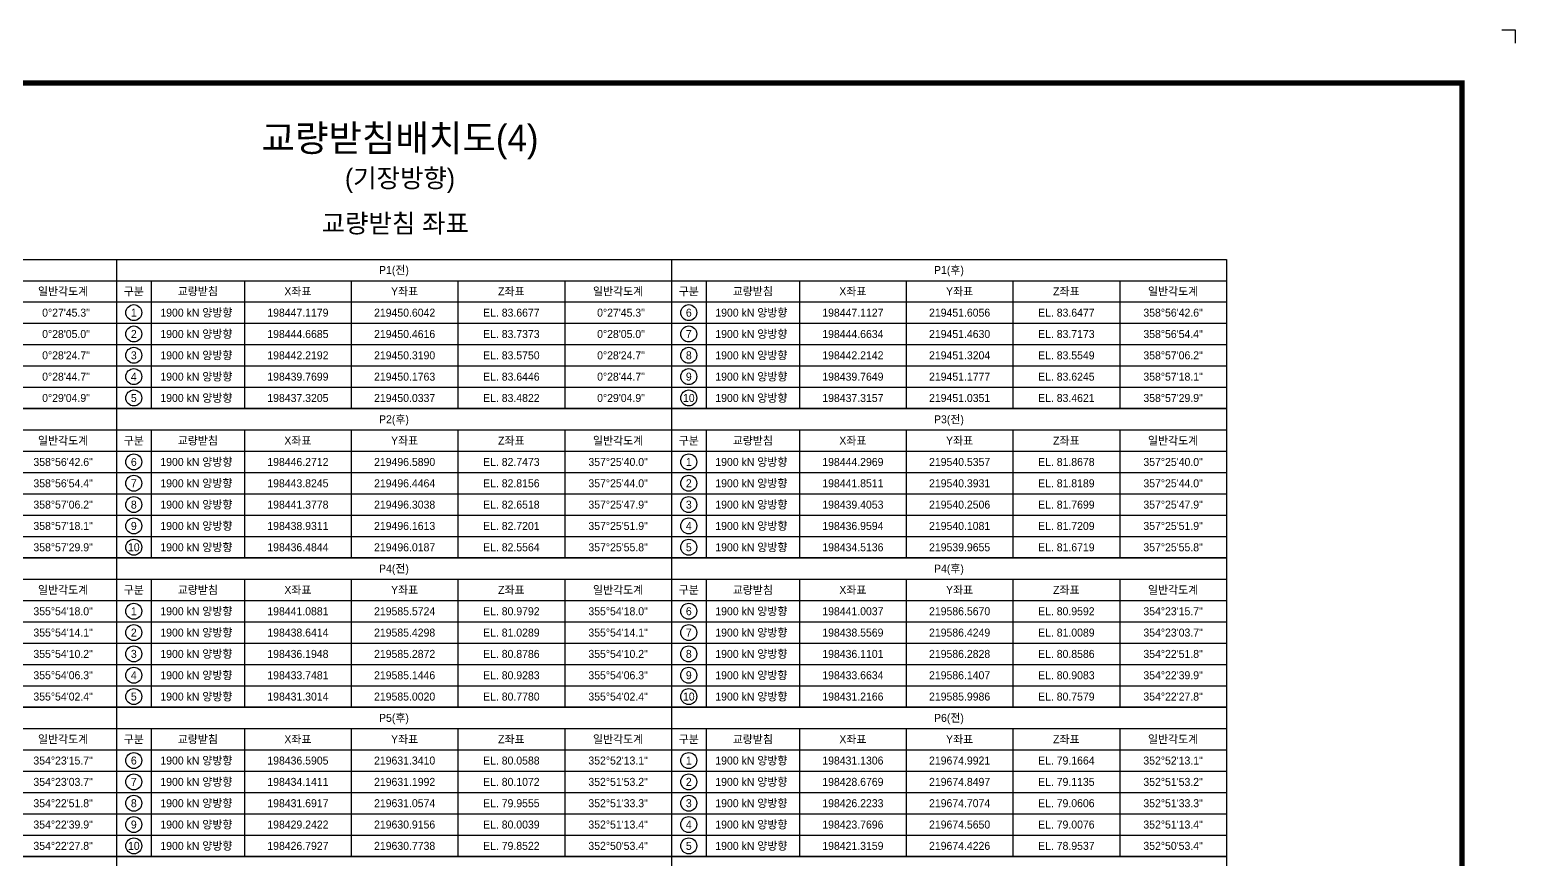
# Model space of a CAD drawing. Header units: feet. Extents: x 0 to 252300, y 0 to 178200.
# Drawn here: x 85269 to 252300, y 84843 to 178200 of the extents above; entities that cross this region are included whole.
import ezdxf
from ezdxf.enums import TextEntityAlignment as Align

# ---------------------------------------------------------------- set-up
doc = ezdxf.new("R2010")
doc.units = ezdxf.units.FT
doc.header["$LTSCALE"] = 3000
doc.header["$MEASUREMENT"] = 0
for name, color, linetype in [('CS-TABL-LIN2', 1, 'CONTINUOUS'), ('CS-TABL-TEX2', 3, 'CONTINUOUS'), ('CX-BORD', 3, 'CONTINUOUS'), ('CX-BORD-LIN1', 4, 'CONTINUOUS'), ('CX-BORD-LIN2', 3, 'CONTINUOUS'), ('CX-BORD-TEX2', 7, 'CONTINUOUS'), ('CX-BORD-TEX3', 6, 'CONTINUOUS'), ('CX-MISC', 2, 'CONTINUOUS'), ('CZ-TEX1', 6, 'CONTINUOUS')]:
    doc.layers.add(name, color=color, linetype=linetype)
doc.styles.add('A_STANDARD', font='')
doc.styles.add('TB_TEXT', font='')
doc.styles.add('TB_WBTXT', font='')
doc.styles.add('TB_WMTXT', font='')
doc.styles.get('A_STANDARD').set_extended_font_data('Dotum')
doc.styles.get('TB_TEXT').set_extended_font_data('DotumChe')
doc.styles.get('TB_WBTXT').set_extended_font_data('Dotum')
doc.styles.get('TB_WMTXT').set_extended_font_data('DotumChe')

# ---------------------------------------------------------------- blocks, each defined once
blk = doc.blocks.new('CXBLKA1')
at = {"layer": 'CX-BORD-LIN1', "const_width": 2}
blk.add_lwpolyline([(796, 0), (0, 0), (0, 554), (796, 554)], close=True, dxfattribs=at)
at = {"layer": 'CX-MISC'}
blk.add_line((811, 574), (816, 574), dxfattribs=at)
blk.add_lwpolyline([(811, 574), (816, 574), (816, 569)], dxfattribs=at)
at = {"layer": 'CX-BORD-LIN1', "style": 'TB_TEXT'}
for tag, height, p in [('TR_RNUM5', 3, (285.11, 32.64)), ('TR_RDAT5', 3.5, (317.5, 33)), ('TR_DGN5', 3.5, (451.12, 33)), ('TR_CHK5', 3.5, (491.12, 33)), ('TR_APP5', 3.5, (531.12, 33)), ('TR_RNUM4', 3, (285.11, 26.64)), ('TR_RDAT4', 3.5, (317.5, 27)), ('TR_DGN4', 3.5, (451.12, 27)), ('TR_CHK4', 3.5, (491.12, 27)), ('TR_APP4', 3.5, (531.12, 27)), ('TR_RDAT3', 3.5, (317.5, 21)), ('TR_DGN3', 3.5, (451.12, 21)), ('TR_CHK3', 3.5, (491.12, 21)), ('TR_APP3', 3.5, (531.12, 21)), ('TR_RNUM3', 3, (285.11, 20.64)), ('TR_RDAT2', 3.5, (317.5, 15)), ('TR_DGN2', 3.5, (451.12, 15)), ('TR_CHK2', 3.5, (491.12, 15)), ('TR_APP2', 3.5, (531.12, 15)), ('TR_RNUM2', 3, (285.11, 14.64)), ('TR_RNUM1', 3, (285.11, 8.64)), ('TR_RDAT1', 3.5, (317.5, 9)), ('TR_DGN1', 3.5, (451.12, 9)), ('TR_CHK1', 3.5, (491.12, 9)), ('TR_APP1', 3.5, (531.12, 9))]:
    blk.add_attdef(tag, text='', height=height, dxfattribs=at).set_placement(p, align=Align.MIDDLE_CENTER)
for tag, p in [('TR_RCON5', (342.3, 33)), ('TR_RCON4', (342.3, 27)), ('TR_RCON3', (342.3, 21)), ('TR_RCON2', (342.3, 15)), ('TR_RCON1', (342.3, 9))]:
    blk.add_attdef(tag, text='', height=3.5, dxfattribs=at).set_placement(p, align=Align.MIDDLE_LEFT)
at = {"layer": 'CX-BORD-LIN2', "style": 'TB_TEXT'}
blk.add_attdef('TD_VERSION', text='', height=3, rotation=90, dxfattribs=at).set_placement((800.5, 48.01), align=Align.MIDDLE_CENTER)
at = {"layer": 'CX-BORD-TEX2', "style": 'TB_WMTXT'}
for tag, height, p in [('TB_CNAME', 5, (15.34, 531.83)), ('TB_CSCOP', 4, (16.63, 523.83))]:
    blk.add_attdef(tag, text='', height=height, dxfattribs=at).set_placement(p, align=Align.BOTTOM_LEFT)
at = {"layer": 'CX-BORD-TEX2', "style": 'TB_WBTXT'}
for tag, height, p in [('TB_MTITIL', 10, (398, 533.33)), ('TB_STITL', 7, (398, 518.33))]:
    blk.add_attdef(tag, text='', height=height, dxfattribs=at).set_placement(p, align=Align.MIDDLE_CENTER)
at = {"layer": 'CX-BORD-TEX3', "style": 'TB_TEXT'}
for tag, height, p in [('TD_LNDST', 4.5, (215, 31.5)), ('TD_DSECT', 4.5, (605.5, 31.5)), ('TD_DDIST', 4.5, (654.5, 31.5)), ('TD_DNAME_TOP', 4.5, (755, 27.96)), ('TD_CSECT', 4.5, (605.5, 22.5)), ('TD_CDIST', 4.5, (654.5, 22.5)), ('TD_DNAME_MAIN', 4.5, (755, 21.47)), ('TD_DNAME_BOT', 3, (755, 15.25)), ('TD_CCOMP', 4.5, (215, 13.59)), ('TD_HSCAL', 4.5, (620.88, 13.75)), ('TD_VSCAL', 4.5, (656.86, 13.75)), ('TD_FIELD', 4.5, (180, 5.13)), ('TD_CSTEP', 4.5, (250.74, 5.13)), ('TD_DWGCODE', 4.5, (637, 4.79)), ('TD_DWGNO', 4.5, (755, 5))]:
    blk.add_attdef(tag, text='', height=height, dxfattribs=at).set_placement(p, align=Align.MIDDLE_CENTER)
for tag, height, width, p in [('TD_DCOMP', 4.5, 0.95, (215, 22.59)), ('TD_CNAME', 5, 0.78, (65, 7.6))]:
    blk.add_attdef(tag, text='', height=height, dxfattribs=dict(at, width=width)).set_placement(p, align=Align.MIDDLE_CENTER)

msp = doc.modelspace()

# ---------------------------------------------------------------- linework, layer by layer
at = {"layer": 'CS-TABL-LIN2'}
for p, q in [((95023, 152357), (95023, 135557)), ((157423, 152357), (157423, 135557)), ((32623, 149957), (219823, 149957)), ((98923, 149957), (98923, 135557)), ((109423, 149957), (109423, 135557)), ((121423, 149957), (121423, 135557)), ((133423, 149957), (133423, 135557)), ((145423, 149957), (145423, 135557)), ((161323, 149957), (161323, 135557)), ((171823, 149957), (171823, 135557)), ((183823, 149957), (183823, 135557)), ((195823, 149957), (195823, 135557)), ((207823, 149957), (207823, 135557)), ((32623, 147557), (219823, 147557)), ((32623, 145157), (219823, 145157)), ((32623, 142757), (219823, 142757)), ((32623, 140357), (219823, 140357)), ((32623, 137957), (219823, 137957)), ((95023, 135557), (95023, 118757)), ((157423, 135557), (157423, 118757)), ((32623, 133157), (219823, 133157)), ((98923, 133157), (98923, 118757)), ((109423, 133157), (109423, 118757)), ((121423, 133157), (121423, 118757)), ((133423, 133157), (133423, 118757)), ((145423, 133157), (145423, 118757)), ((161323, 133157), (161323, 118757)), ((171823, 133157), (171823, 118757)), ((183823, 133157), (183823, 118757)), ((195823, 133157), (195823, 118757)), ((207823, 133157), (207823, 118757)), ((32623, 130757), (219823, 130757)), ((32623, 128357), (219823, 128357)), ((32623, 125957), (219823, 125957)), ((32623, 123557), (219823, 123557)), ((32623, 121157), (219823, 121157)), ((95023, 118757), (95023, 101957)), ((157423, 118757), (157423, 101957)), ((32623, 116357), (219823, 116357)), ((98923, 116357), (98923, 101957)), ((109423, 116357), (109423, 101957)), ((121423, 116357), (121423, 101957)), ((133423, 116357), (133423, 101957)), ((145423, 116357), (145423, 101957)), ((161323, 116357), (161323, 101957)), ((171823, 116357), (171823, 101957)), ((183823, 116357), (183823, 101957)), ((195823, 116357), (195823, 101957)), ((207823, 116357), (207823, 101957)), ((32623, 113957), (219823, 113957)), ((32623, 111557), (219823, 111557)), ((32623, 109157), (219823, 109157)), ((32623, 106757), (219823, 106757)), ((32623, 104357), (219823, 104357)), ((95023, 101957), (95023, 85157)), ((157423, 101957), (157423, 85157)), ((32623, 99557), (219823, 99557)), ((98923, 99557), (98923, 85157)), ((109423, 99557), (109423, 85157)), ((121423, 99557), (121423, 85157)), ((133423, 99557), (133423, 85157)), ((145423, 99557), (145423, 85157)), ((161323, 99557), (161323, 85157)), ((171823, 99557), (171823, 85157)), ((183823, 99557), (183823, 85157)), ((195823, 99557), (195823, 85157)), ((207823, 99557), (207823, 85157)), ((32623, 97157), (219823, 97157)), ((32623, 94757), (219823, 94757)), ((32623, 92357), (219823, 92357)), ((32623, 89957), (219823, 89957)), ((32623, 87557), (219823, 87557)), ((95023, 85157), (95023, 68357)), ((157423, 85157), (157423, 68357))]:
    msp.add_line(p, q, dxfattribs=at)
for points in [[(32623, 152357), (219823, 152357), (219823, 135557), (32623, 135557)], [(32623, 135557), (219823, 135557), (219823, 118757), (32623, 118757)], [(32623, 118757), (219823, 118757), (219823, 101957), (32623, 101957)], [(32623, 101957), (219823, 101957), (219823, 85157), (32623, 85157)], [(32623, 85157), (219823, 85157), (219823, 68357), (32623, 68357)]]:
    msp.add_lwpolyline(points, close=True, dxfattribs=at)
for centre in [(96973, 146357), (159373, 146357), (96973, 143957), (159373, 143957), (96973, 141557), (159373, 141557), (96973, 139157), (159373, 139157), (96973, 136757), (159373, 136757), (96973, 129557), (159373, 129557), (96973, 127157), (159373, 127157), (96973, 124757), (159373, 124757), (96973, 122357), (159373, 122357), (96973, 119957), (159373, 119957), (96973, 112757), (159373, 112757), (96973, 110357), (159373, 110357), (96973, 107957), (159373, 107957), (96973, 105557), (159373, 105557), (96973, 103157), (159373, 103157), (96973, 95957), (159373, 95957), (96973, 93557), (159373, 93557), (96973, 91157), (159373, 91157), (96973, 88757), (159373, 88757), (96973, 86357), (159373, 86357)]:
    msp.add_circle(centre, 900, dxfattribs=at)

# ---------------------------------------------------------------- block references
at = {"layer": 'CX-BORD'}
ref = msp.add_blockref('CXBLKA1', (7500, 6000), dxfattribs=dict(at, xscale=300, yscale=300, zscale=300))
ref.add_attrib('TB_MTITIL', '교량받침배치도(4)', dxfattribs={"layer": 'CX-BORD-TEX2', "height": 3000, "style": 'TB_WBTXT'}).set_placement((126900, 165998), align=Align.MIDDLE_CENTER)
ref.add_attrib('TB_STITL', '(기장방향)', dxfattribs={"layer": 'CX-BORD-TEX2', "height": 2100, "style": 'TB_WBTXT'}).set_placement((126900, 161498), align=Align.MIDDLE_CENTER)

# ---------------------------------------------------------------- texts
at = {"layer": 'CS-TABL-TEX2', "style": 'A_STANDARD'}
for s, p in [('P1(전)', (126223, 151157)), ('P1(후)', (188623, 151157)), ('일반각도계', (89023, 148757)), ('구분', (96973, 148757)), ('교량받침', (104173, 148757)), ('X좌표', (115423, 148757)), ('Y좌표', (127423, 148757)), ('Z좌표', (139423, 148757)), ('일반각도계', (151423, 148757)), ('구분', (159373, 148757)), ('교량받침', (166573, 148757)), ('X좌표', (177823, 148757)), ('Y좌표', (189823, 148757)), ('Z좌표', (201823, 148757)), ('일반각도계', (213823, 148757)), ('  0°27\'45.3"', (89023, 146357)), ('1', (96973, 146357)), ('1900 kN 양방향 ', (104173, 146357)), ('198447.1179', (115423, 146357)), ('219450.6042', (127423, 146357)), ('EL. 83.6677', (139423, 146357)), ('  0°27\'45.3"', (151423, 146357)), ('6', (159373, 146357)), ('1900 kN 양방향 ', (166573, 146357)), ('198447.1127', (177823, 146357)), ('219451.6056', (189823, 146357)), ('EL. 83.6477', (201823, 146357)), ('358°56\'42.6"', (213823, 146357)), ('  0°28\'05.0"', (89023, 143957)), ('2', (96973, 143957)), ('1900 kN 양방향 ', (104173, 143957)), ('198444.6685', (115423, 143957)), ('219450.4616', (127423, 143957)), ('EL. 83.7373', (139423, 143957)), ('  0°28\'05.0"', (151423, 143957)), ('7', (159373, 143957)), ('1900 kN 양방향 ', (166573, 143957)), ('198444.6634', (177823, 143957)), ('219451.4630', (189823, 143957)), ('EL. 83.7173', (201823, 143957)), ('358°56\'54.4"', (213823, 143957)), ('  0°28\'24.7"', (89023, 141557)), ('3', (96973, 141557)), ('1900 kN 양방향 ', (104173, 141557)), ('198442.2192', (115423, 141557)), ('219450.3190', (127423, 141557)), ('EL. 83.5750', (139423, 141557)), ('  0°28\'24.7"', (151423, 141557)), ('8', (159373, 141557)), ('1900 kN 양방향 ', (166573, 141557)), ('198442.2142', (177823, 141557)), ('219451.3204', (189823, 141557)), ('EL. 83.5549', (201823, 141557)), ('358°57\'06.2"', (213823, 141557)), ('  0°28\'44.7"', (89023, 139157)), ('4', (96973, 139157)), ('1900 kN 양방향 ', (104173, 139157)), ('198439.7699', (115423, 139157)), ('219450.1763', (127423, 139157)), ('EL. 83.6446', (139423, 139157)), ('  0°28\'44.7"', (151423, 139157)), ('9', (159373, 139157)), ('1900 kN 양방향 ', (166573, 139157)), ('198439.7649', (177823, 139157)), ('219451.1777', (189823, 139157)), ('EL. 83.6245', (201823, 139157)), ('358°57\'18.1"', (213823, 139157)), ('  0°29\'04.9"', (89023, 136757)), ('5', (96973, 136757)), ('1900 kN 양방향 ', (104173, 136757)), ('198437.3205', (115423, 136757)), ('219450.0337', (127423, 136757)), ('EL. 83.4822', (139423, 136757)), ('  0°29\'04.9"', (151423, 136757)), ('10', (159373, 136757)), ('1900 kN 양방향 ', (166573, 136757)), ('198437.3157', (177823, 136757)), ('219451.0351', (189823, 136757)), ('EL. 83.4621', (201823, 136757)), ('358°57\'29.9"', (213823, 136757)), ('P2(후)', (126223, 134357)), ('P3(전)', (188623, 134357)), ('일반각도계', (89023, 131957)), ('구분', (96973, 131957)), ('교량받침', (104173, 131957)), ('X좌표', (115423, 131957)), ('Y좌표', (127423, 131957)), ('Z좌표', (139423, 131957)), ('일반각도계', (151423, 131957)), ('구분', (159373, 131957)), ('교량받침', (166573, 131957)), ('X좌표', (177823, 131957)), ('Y좌표', (189823, 131957)), ('Z좌표', (201823, 131957)), ('일반각도계', (213823, 131957)), ('358°56\'42.6"', (89023, 129557)), ('6', (96973, 129557)), ('1900 kN 양방향 ', (104173, 129557)), ('198446.2712', (115423, 129557)), ('219496.5890', (127423, 129557)), ('EL. 82.7473', (139423, 129557)), ('357°25\'40.0"', (151423, 129557)), ('1', (159373, 129557)), ('1900 kN 양방향 ', (166573, 129557)), ('198444.2969', (177823, 129557)), ('219540.5357', (189823, 129557)), ('EL. 81.8678', (201823, 129557)), ('357°25\'40.0"', (213823, 129557)), ('358°56\'54.4"', (89023, 127157)), ('7', (96973, 127157)), ('1900 kN 양방향 ', (104173, 127157)), ('198443.8245', (115423, 127157)), ('219496.4464', (127423, 127157)), ('EL. 82.8156', (139423, 127157)), ('357°25\'44.0"', (151423, 127157)), ('2', (159373, 127157)), ('1900 kN 양방향 ', (166573, 127157)), ('198441.8511', (177823, 127157)), ('219540.3931', (189823, 127157)), ('EL. 81.8189', (201823, 127157)), ('357°25\'44.0"', (213823, 127157)), ('1900 kN 양방향 ', (104173, 124757)), ('1900 kN 양방향 ', (166573, 124757)), ('358°57\'06.2"', (89023, 124757)), ('8', (96973, 124757)), ('198441.3778', (115423, 124757)), ('219496.3038', (127423, 124757)), ('EL. 82.6518', (139423, 124757)), ('357°25\'47.9"', (151423, 124757)), ('3', (159373, 124757)), ('198439.4053', (177823, 124757)), ('219540.2506', (189823, 124757)), ('EL. 81.7699', (201823, 124757)), ('357°25\'47.9"', (213823, 124757)), ('358°57\'18.1"', (89023, 122357)), ('9', (96973, 122357)), ('1900 kN 양방향 ', (104173, 122357)), ('198438.9311', (115423, 122357)), ('219496.1613', (127423, 122357)), ('EL. 82.7201', (139423, 122357)), ('357°25\'51.9"', (151423, 122357)), ('4', (159373, 122357)), ('1900 kN 양방향 ', (166573, 122357)), ('198436.9594', (177823, 122357)), ('219540.1081', (189823, 122357)), ('EL. 81.7209', (201823, 122357)), ('357°25\'51.9"', (213823, 122357)), ('358°57\'29.9"', (89023, 119957)), ('10', (96973, 119957)), ('1900 kN 양방향 ', (104173, 119957)), ('198436.4844', (115423, 119957)), ('219496.0187', (127423, 119957)), ('EL. 82.5564', (139423, 119957)), ('357°25\'55.8"', (151423, 119957)), ('5', (159373, 119957)), ('1900 kN 양방향 ', (166573, 119957)), ('198434.5136', (177823, 119957)), ('219539.9655', (189823, 119957)), ('EL. 81.6719', (201823, 119957)), ('357°25\'55.8"', (213823, 119957)), ('P4(전)', (126223, 117557)), ('P4(후)', (188623, 117557)), ('일반각도계', (89023, 115157)), ('구분', (96973, 115157)), ('교량받침', (104173, 115157)), ('X좌표', (115423, 115157)), ('Y좌표', (127423, 115157)), ('Z좌표', (139423, 115157)), ('일반각도계', (151423, 115157)), ('구분', (159373, 115157)), ('교량받침', (166573, 115157)), ('X좌표', (177823, 115157)), ('Y좌표', (189823, 115157)), ('Z좌표', (201823, 115157)), ('일반각도계', (213823, 115157)), ('355°54\'18.0"', (89023, 112757)), ('1', (96973, 112757)), ('1900 kN 양방향 ', (104173, 112757)), ('198441.0881', (115423, 112757)), ('219585.5724', (127423, 112757)), ('EL. 80.9792', (139423, 112757)), ('355°54\'18.0"', (151423, 112757)), ('6', (159373, 112757)), ('1900 kN 양방향 ', (166573, 112757)), ('198441.0037', (177823, 112757)), ('219586.5670', (189823, 112757)), ('EL. 80.9592', (201823, 112757)), ('354°23\'15.7"', (213823, 112757)), ('355°54\'14.1"', (89023, 110357)), ('2', (96973, 110357)), ('1900 kN 양방향 ', (104173, 110357)), ('198438.6414', (115423, 110357)), ('219585.4298', (127423, 110357)), ('EL. 81.0289', (139423, 110357)), ('355°54\'14.1"', (151423, 110357)), ('7', (159373, 110357)), ('1900 kN 양방향 ', (166573, 110357)), ('198438.5569', (177823, 110357)), ('219586.4249', (189823, 110357)), ('EL. 81.0089', (201823, 110357)), ('354°23\'03.7"', (213823, 110357)), ('355°54\'10.2"', (89023, 107957)), ('3', (96973, 107957)), ('1900 kN 양방향 ', (104173, 107957)), ('198436.1948', (115423, 107957)), ('219585.2872', (127423, 107957)), ('EL. 80.8786', (139423, 107957)), ('355°54\'10.2"', (151423, 107957)), ('8', (159373, 107957)), ('1900 kN 양방향 ', (166573, 107957)), ('198436.1101', (177823, 107957)), ('219586.2828', (189823, 107957)), ('EL. 80.8586', (201823, 107957)), ('354°22\'51.8"', (213823, 107957)), ('355°54\'06.3"', (89023, 105557)), ('4', (96973, 105557)), ('1900 kN 양방향 ', (104173, 105557)), ('198433.7481', (115423, 105557)), ('219585.1446', (127423, 105557)), ('EL. 80.9283', (139423, 105557)), ('355°54\'06.3"', (151423, 105557)), ('9', (159373, 105557)), ('1900 kN 양방향 ', (166573, 105557)), ('198433.6634', (177823, 105557)), ('219586.1407', (189823, 105557)), ('EL. 80.9083', (201823, 105557)), ('354°22\'39.9"', (213823, 105557)), ('355°54\'02.4"', (89023, 103157)), ('5', (96973, 103157)), ('1900 kN 양방향 ', (104173, 103157)), ('198431.3014', (115423, 103157)), ('219585.0020', (127423, 103157)), ('EL. 80.7780', (139423, 103157)), ('355°54\'02.4"', (151423, 103157)), ('10', (159373, 103157)), ('1900 kN 양방향 ', (166573, 103157)), ('198431.2166', (177823, 103157)), ('219585.9986', (189823, 103157)), ('EL. 80.7579', (201823, 103157)), ('354°22\'27.8"', (213823, 103157)), ('P5(후)', (126223, 100757)), ('P6(전)', (188623, 100757)), ('일반각도계', (89023, 98357)), ('구분', (96973, 98357)), ('교량받침', (104173, 98357)), ('X좌표', (115423, 98357)), ('Y좌표', (127423, 98357)), ('Z좌표', (139423, 98357)), ('일반각도계', (151423, 98357)), ('구분', (159373, 98357)), ('교량받침', (166573, 98357)), ('X좌표', (177823, 98357)), ('Y좌표', (189823, 98357)), ('Z좌표', (201823, 98357)), ('일반각도계', (213823, 98357)), ('354°23\'15.7"', (89023, 95957)), ('6', (96973, 95957)), ('1900 kN 양방향 ', (104173, 95957)), ('198436.5905', (115423, 95957)), ('219631.3410', (127423, 95957)), ('EL. 80.0588', (139423, 95957)), ('352°52\'13.1"', (151423, 95957)), ('1', (159373, 95957)), ('1900 kN 양방향 ', (166573, 95957)), ('198431.1306', (177823, 95957)), ('219674.9921', (189823, 95957)), ('EL. 79.1664', (201823, 95957)), ('352°52\'13.1"', (213823, 95957)), ('354°23\'03.7"', (89023, 93557)), ('7', (96973, 93557)), ('1900 kN 양방향 ', (104173, 93557)), ('198434.1411', (115423, 93557)), ('219631.1992', (127423, 93557)), ('EL. 80.1072', (139423, 93557)), ('352°51\'53.2"', (151423, 93557)), ('2', (159373, 93557)), ('1900 kN 양방향 ', (166573, 93557)), ('198428.6769', (177823, 93557)), ('219674.8497', (189823, 93557)), ('EL. 79.1135', (201823, 93557)), ('352°51\'53.2"', (213823, 93557)), ('354°22\'51.8"', (89023, 91157)), ('8', (96973, 91157)), ('1900 kN 양방향 ', (104173, 91157)), ('198431.6917', (115423, 91157)), ('219631.0574', (127423, 91157)), ('EL. 79.9555', (139423, 91157)), ('352°51\'33.3"', (151423, 91157)), ('3', (159373, 91157)), ('1900 kN 양방향 ', (166573, 91157)), ('198426.2233', (177823, 91157)), ('219674.7074', (189823, 91157)), ('EL. 79.0606', (201823, 91157)), ('352°51\'33.3"', (213823, 91157)), ('354°22\'39.9"', (89023, 88757)), ('9', (96973, 88757)), ('1900 kN 양방향 ', (104173, 88757)), ('198429.2422', (115423, 88757)), ('219630.9156', (127423, 88757)), ('EL. 80.0039', (139423, 88757)), ('352°51\'13.4"', (151423, 88757)), ('4', (159373, 88757)), ('1900 kN 양방향 ', (166573, 88757)), ('198423.7696', (177823, 88757)), ('219674.5650', (189823, 88757)), ('EL. 79.0076', (201823, 88757)), ('352°51\'13.4"', (213823, 88757)), ('1900 kN 양방향 ', (104173, 86357)), ('1900 kN 양방향 ', (166573, 86357)), ('354°22\'27.8"', (89023, 86357)), ('10', (96973, 86357)), ('198426.7927', (115423, 86357)), ('219630.7738', (127423, 86357)), ('EL. 79.8522', (139423, 86357)), ('352°50\'53.4"', (151423, 86357)), ('5', (159373, 86357)), ('198421.3159', (177823, 86357)), ('219674.4226', (189823, 86357)), ('EL. 78.9537', (201823, 86357)), ('352°50\'53.4"', (213823, 86357))]:
    msp.add_text(s, height=900, dxfattribs=at).set_placement(p, align=Align.MIDDLE_CENTER)
at = {"layer": 'CZ-TEX1', "style": 'A_STANDARD'}
msp.add_text('교량받침 좌표', height=2100, dxfattribs=at).set_placement((126373, 155357), align=Align.CENTER)

doc.saveas('drawing.dxf')
